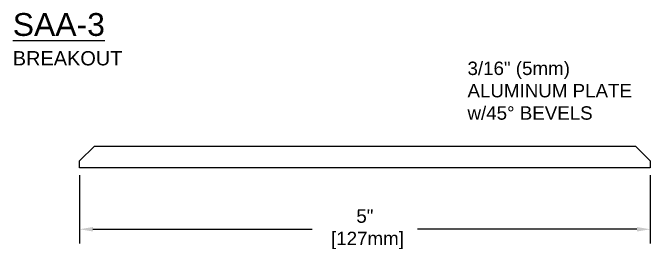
# Model space of a CAD drawing. Header units: inches. Extents: x -2.2 to 23.2, y 1.3 to 8.2.
# Drawn here: x 17.59 to 23.17, y 4.86 to 6.93 of the extents above; entities that cross this region are included whole.
import ezdxf

# ---------------------------------------------------------------- set-up
doc = ezdxf.new("R2010")
doc.units = ezdxf.units.IN
doc.header["$MEASUREMENT"] = 0
doc.layers.add('Dimensions', color=3, linetype='Continuous')
doc.layers.add('Text', color=2, linetype='Continuous')
doc.styles.add('Arial', font='arial.ttf')
doc.dimstyles.new('ARIAL', dxfattribs={"dimtxt": 0.1175, "dimasz": 0.1175, "dimexe": 0.125, "dimexo": 0.125, "dimgap": 0.125, "dimtad": 0, "dimtih": 1, "dimtoh": 1, "dimdec": 4, "dimzin": 0, "dimdsep": 46, "dimlunit": 4, "dimtxsty": 'Arial', "dimcen": 0.09, "dimadec": 0, "dimazin": 0, "dimtfac": 1, "dimtdec": 4, "dimtofl": 0, "dimtmove": 0, "dimatfit": 3, "dimfxl": 0, "dimfrac": 2, "dimtolj": 1, "dimtzin": 0, "dimarcsym": 0})

# ---------------------------------------------------------------- blocks, each defined once
blk = doc.blocks.new('*D17')
at = {"layer": 'Defpoints', "color": 0}
for p in [(18.175, 5.6338), (23.175, 5.6338), (18.175, 5.0346)]:
    blk.add_point(p, dxfattribs=at)
at = {"layer": 'Dimensions', "color": 0, "lineweight": -2}
for p, q in [((18.175, 5.5088), (18.175, 4.9096)), ((23.175, 5.5088), (23.175, 4.9096)), ((18.2925, 5.0346), (20.2132, 5.0346)), ((23.0575, 5.0346), (21.1367, 5.0346))]:
    blk.add_line(p, q, dxfattribs=at)
at = {"layer": 'Dimensions', "color": 0}
for points in [[(18.2925, 5.0542), (18.2925, 5.015), (18.175, 5.0346)], [(23.0575, 5.0542), (23.0575, 5.015), (23.175, 5.0346)]]:
    blk.add_solid(points, dxfattribs=at)
at = {"layer": 'Dimensions', "color": 0, "insert": (20.675, 5.0346), "char_height": 0.1175, "attachment_point": 5, "style": 'Arial'}
blk.add_mtext('\\A1;5"\\P [127mm]', dxfattribs=at)

msp = doc.modelspace()

# ---------------------------------------------------------------- linework, layer by layer
msp.add_lwpolyline([(18.175, 5.57379), (18.175, 5.63379), (18.305, 5.76379), (23.045, 5.76379), (23.175, 5.63379), (23.175, 5.57379)], close=True)

# ---------------------------------------------------------------- texts
at = {"layer": 'Text', "insert": (17.59028, 6.92937), "char_height": 0.2, "width": 2.75, "attachment_point": 1, "style": 'Arial'}
msp.add_mtext('{\\LSAA-3\\P\\H0.625x;\\lBREAKOUT}', dxfattribs=at)
at = {"layer": 'Text', "insert": (21.57396, 6.50407), "char_height": 0.1175, "attachment_point": 1, "style": 'Arial'}
msp.add_mtext('3/16" (5mm)\\PALUMINUM PLATE\\Pw/45° BEVELS', dxfattribs=at)

# ---------------------------------------------------------------- dimensions: what is measured, and where the dimension line sits
at = {"layer": 'Dimensions'}
dim = msp.add_linear_dim(base=(18.175, 5.03461), p1=(23.175, 5.63379), p2=(18.175, 5.63379), dimstyle='ARIAL', override={"dimpost": '\\X'}, dxfattribs=at)
dim.commit()
dim.dimension.update_dxf_attribs({"geometry": '*D17', "text_midpoint": (20.675, 5.03461), "dimtype": 160})

doc.saveas('drawing.dxf')
